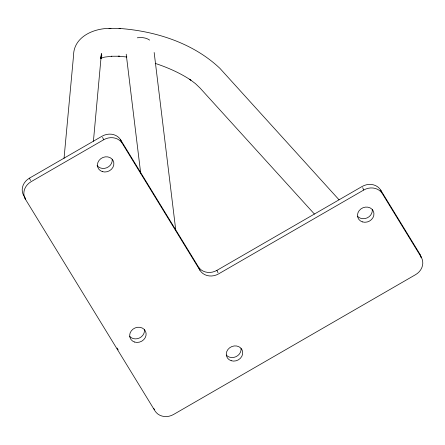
<?xml version="1.0" encoding="UTF-8"?>
<svg xmlns="http://www.w3.org/2000/svg" width="445" height="445" viewBox="0 0 445 445"><rect width="100%" height="100%" fill="white"/><g stroke="black" fill="none" stroke-linecap="round" stroke-linejoin="round"><path stroke-width="0.67" d="M93.422 141.237L101.41 53.556L100.887 58.401L101.844 55.447L100.648 57.572M64.035 158.331L73.553 55.514C73.62 36.457 94.679 27.829 110.939 28.436M100.831 58.173L101.755 57.155L100.815 58.022M25.638 198.692L23.824 195.728A13.99 12.388 -24.7 0 1 29.442 178.156L102.044 136.215A13.99 12.388 -24.7 0 1 120.623 139.802L198.337 266.778A13.99 12.388 -24.7 0 0 216.915 270.365L362.113 186.483A13.99 12.388 -24.7 0 1 380.686 190.071L419.546 253.555A13.99 12.388 -24.7 0 1 420.992 257.349M421.176 257.104L382.322 193.614A13.99 12.388 -24.7 0 0 363.743 190.026L218.545 273.914A13.99 12.388 -24.7 0 1 199.966 270.321L122.253 143.346A13.99 12.388 -24.7 0 0 103.674 139.758L31.078 181.699A13.99 12.388 -24.7 0 0 25.454 199.271L154.982 410.896A13.99 12.388 -24.7 0 0 173.556 414.484L415.558 274.676A13.99 12.388 -24.7 0 0 421.176 257.104L420.091 254.74M100.526 58.289L104.903 57.06L111.812 56.248M119.054 28.419C155.366 31.005 193.124 42.915 219.952 68.397L339.023 199.777M109.025 28.441L120.634 28.413M111.283 56.254L119.788 56.231L118.209 56.237L126.87 56.988M155.216 63.39C167.743 67.54 179.936 72.874 190.95 80.195L189.592 79.221L195.427 83.627L200.039 88.027L314.42 214.067M117.068 348.073L118.159 349.848M380.686 190.071L381.777 192.435M362.658 187.662L363.743 190.026M216.915 270.365L218 272.729M198.882 267.957L199.966 270.321M120.623 139.802L121.708 142.166M102.589 137.394L103.674 139.758M153.892 408.532L154.437 409.712M29.442 178.156L30.533 180.52M24.364 196.907L25.454 199.271M154.159 52.499L175.747 229.976M126.213 54.195L140.692 173.216M137.294 37.808A13.99 9.907 -6.9 0 1 149.659 40.1M112.201 159.288A8.394 7.431 -24.7 0 1 106.772 167.759A8.394 7.431 -24.7 0 1 97.071 165.507M241.051 348.391A8.394 7.431 -24.7 0 1 235.911 356.734A8.394 7.431 -24.7 0 1 226.271 355.049M144.453 329.717A8.394 7.431 -24.7 0 1 139.313 338.061A8.394 7.431 -24.7 0 1 129.673 336.376M372.27 209.556A8.394 7.431 -24.7 0 1 367.131 217.9A8.394 7.431 -24.7 0 1 357.496 216.214M102.378 171.625A8.394 7.431 -24.7 0 0 113.831 162.831A8.394 7.431 -24.7 0 0 100.748 158.726A8.394 7.431 -24.7 0 0 102.378 171.625M231.222 360.728A8.394 7.431 -24.7 0 0 242.681 351.934A8.394 7.431 -24.7 0 0 229.592 347.829A8.394 7.431 -24.7 0 0 231.222 360.728M134.629 342.055A8.394 7.431 -24.7 0 0 146.082 333.261A8.394 7.431 -24.7 0 0 132.999 329.155A8.394 7.431 -24.7 0 0 134.629 342.055M362.447 221.894A8.394 7.431 -24.7 0 0 373.9 213.099A8.394 7.431 -24.7 0 0 360.817 208.994A8.394 7.431 -24.7 0 0 362.447 221.894"/></g></svg>
